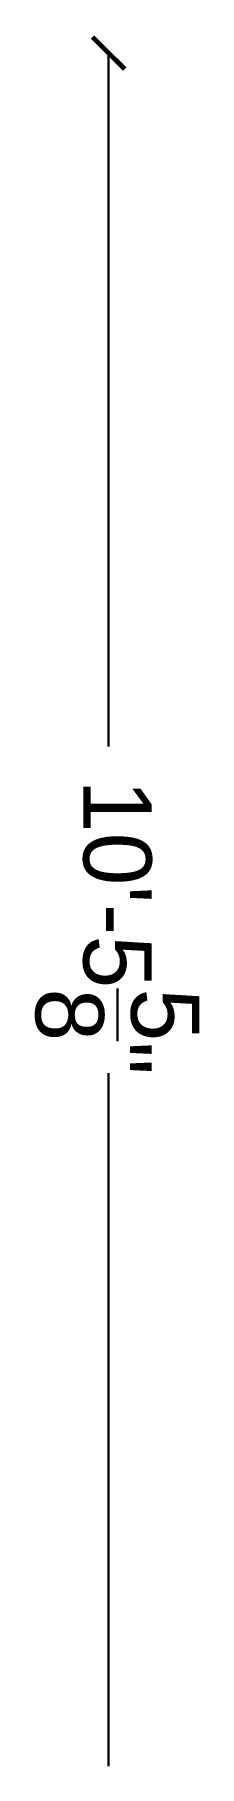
# Model space of a CAD drawing. Header units: inches. Extents: x 334 to 346, y -525 to -398.
import ezdxf

# ---------------------------------------------------------------- set-up
doc = ezdxf.new("R2010")
doc.units = ezdxf.units.IN
doc.header["$MEASUREMENT"] = 0
doc.layers.get('0').update_dxf_attribs({"lineweight": 9})
doc.layers.add('A101-Text', color=7, linetype='Continuous', lineweight=9)
doc.layers.get('0').off()
doc.styles.get("Standard").update_dxf_attribs({"font": 'Arial.ttf', "height": 0.25})

# ---------------------------------------------------------------- blocks, each defined once
blk = doc.blocks.new('_ArchTick')
at = {"color": 0, "linetype": 'ByBlock', "lineweight": 30, "const_width": 0.15}
blk.add_lwpolyline([(-0.5, -0.5), (0.5, 0.5)], dxfattribs=at)

msp = doc.modelspace()

# ---------------------------------------------------------------- linework, layer by layer
at = {"layer": 'A101-Text', "color": 6, "lineweight": 30}
for p, q in [((339.02, -399.47), (339.02, -450.32)), ((339.02, -525.12), (339.02, -474.28))]:
    msp.add_line(p, q, dxfattribs=at)

# ---------------------------------------------------------------- block references
at = {"layer": 'A101-Text', "color": 6, "lineweight": 30, "xscale": 2.35, "yscale": 2.35, "zscale": 2.35, "rotation": 90.00000000000001}
msp.add_blockref('_ArchTick', (339.02, -399.47), dxfattribs=at)

# ---------------------------------------------------------------- texts
at = {"layer": 'A101-Text', "color": 6, "lineweight": 30, "insert": (339.67, -463.59), "char_height": 5, "attachment_point": 5, "rotation": 270}
msp.add_mtext('\\A1;10\'-5{\\H1x;\\S5/8;}"', dxfattribs=at)

doc.saveas('drawing.dxf')
